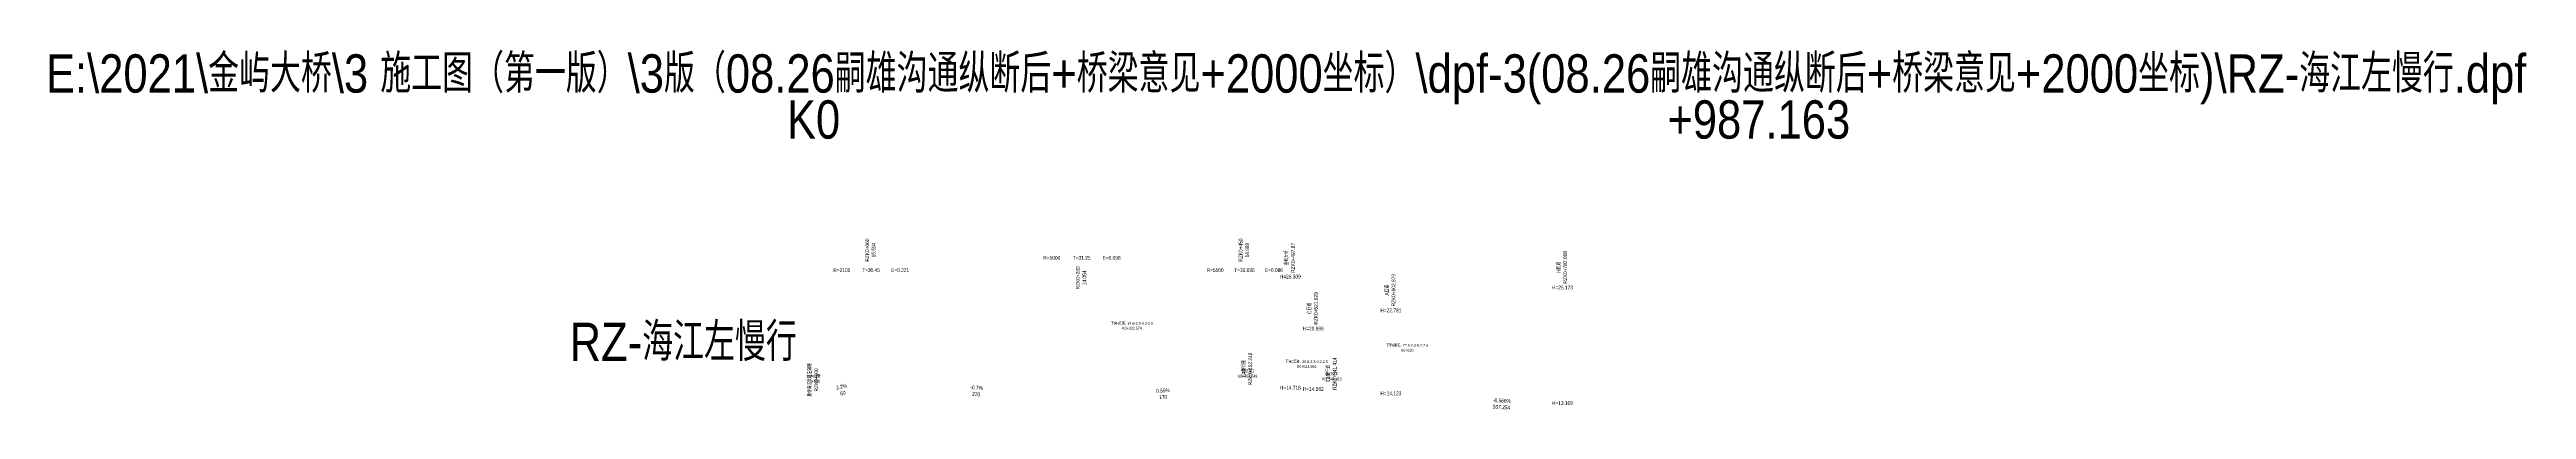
# Model space of a CAD drawing. Extents: x 0 to 558779, y 0 to 2762081.
# Drawn here: x 540146 to 542733, y 2756517 to 2756892 of the extents above; entities that cross this region are included whole.
import ezdxf
from ezdxf.enums import TextEntityAlignment as Align

# ---------------------------------------------------------------- set-up
doc = ezdxf.new("R2010")
doc.units = 0
doc.header["$LTSCALE"] = 20
doc.linetypes.add('HIDDEN', pattern=[0.375, 0.25, -0.125])
for name, color, linetype in [('BcSta', 7, 'Continuous'), ('CtrlPt', 7, 'Continuous'), ('ZdmBz-RZ-海江左慢行', 3, 'Continuous'), ('ZdsjName', 7, 'Continuous')]:
    doc.layers.add(name, color=color, linetype=linetype)
doc.styles.get("Standard").update_dxf_attribs({"font": 'fsdb_e.shx', "width": 0.7, "bigfont": 'hzdx.shx'})

msp = doc.modelspace()

# ---------------------------------------------------------------- texts
at = {"layer": 'BcSta', "color": 8, "width": 0.85}
for s, p in [('K0', (540944.15, 2756787.409)), ('+987.163', (541931.313, 2756787.409))]:
    msp.add_text(s, height=40, dxfattribs=at).set_placement(p, align=Align.BOTTOM_CENTER)
at = {"layer": 'CtrlPt', "color": 3, "width": 0.75}
for s, p in [('下穿H匝道，24.8-2.3-0.2-2.5', (541276.724, 2756604.309)), ('下穿C匝道，20.8-2.3-0.2-2.5', (541459.141, 2756564.309)), ('下穿A匝道，22.5-2.3-0.2-2.5', (541564.15, 2756581.309)), ('2.2%上坡', (540944.15, 2756549.049)), ('TB交叉口', (541397.399, 2756554.339)), ('TA交叉口', (541485.563, 2756551.419))]:
    msp.add_text(s, height=3, dxfattribs=at).set_placement(p, align=Align.BOTTOM_CENTER)
for s, p in [('K0+332.574', (541276.724, 2756603.109)), ('K0+620', (541564.15, 2756580.109)), ('K0+000', (540944.15, 2756547.849)), ('K0+453.249', (541397.399, 2756553.139)), ('K0+514.991', (541459.141, 2756563.109)), ('K0+541.413', (541485.563, 2756550.219))]:
    msp.add_text(s, height=3, dxfattribs=at).set_placement(p, align=Align.TOP_CENTER)
at = {"layer": 'ZdmBz-RZ-海江左慢行', "linetype": 'HIDDEN', "width": 0.75001}
for s, p in [('RZK0+060', (541003.35, 2756683.154)), ('RZK0+450', (541393.35, 2756683.154)), ('RZK0+280', (541223.35, 2756654.154))]:
    msp.add_text(s, height=4, rotation=90, dxfattribs=at).set_placement(p, align=Align.BOTTOM_CENTER)
for s, p in [('15.594', (541004.95, 2756683.154)), ('14.989', (541394.95, 2756683.154)), ('14.054', (541224.95, 2756654.154))]:
    msp.add_text(s, height=4, rotation=90, dxfattribs=at).set_placement(p, align=Align.TOP_CENTER)
for s, p in [('R=5000', (541192.9, 2756675.054)), ('T=31.25', (541224.15, 2756675.054)), ('E=0.098', (541255.4, 2756675.054)), ('R=2100', (540973.7, 2756662.254)), ('T=30.45', (541004.15, 2756662.254)), ('E=0.221', (541034.6, 2756662.254)), ('R=5500', (541363.454, 2756662.254)), ('T=30.696', (541394.15, 2756662.254)), ('E=0.086', (541424.846, 2756662.254))]:
    msp.add_text(s, height=4, dxfattribs=at).set_placement(p, align=Align.MIDDLE_CENTER)
at = {"layer": 'ZdmBz-RZ-海江左慢行', "width": 0.75001}
for s, rotation, p in [('金屿大桥', 90, (541441.22, 2756674.999)), ('A匝道', 90, (541546.229, 2756641.219)), ('H匝道', 90, (541725.418, 2756665.139)), ('C匝道', 90, (541465.179, 2756622.289)), ('顺接海江大道左辅路', 90, (540943.35, 2756547.649)), ('2.2%', 12.407419, (540973.978, 2756537.53)), ('-0.7%', 355.995827, (541114.206, 2756536.447)), ('TA慢行道', 90, (541396.598, 2756559.115)), ('TB慢行道', 90, (541484.764, 2756554.123)), ('0.55%', 3.148096, (541309.106, 2756533.423)), ('-0.566%', 356.759301, (541662.822, 2756522.888))]:
    msp.add_text(s, height=4, rotation=rotation, dxfattribs=at).set_placement(p, align=Align.BOTTOM_CENTER)
for s, rotation, p in [('RZK0+497.87', 90, (541442.82, 2756674.999)), ('RZK0+782.068', 90, (541727.018, 2756665.139)), ('RZK0+602.879', 90, (541547.829, 2756641.219)), ('RZK0+521.829', 90, (541466.779, 2756622.289)), ('RZK0+453.248', 90, (541398.198, 2756559.115)), ('RZK0+541.414', 90, (541486.364, 2756554.123)), ('RZK0+000', 90, (540944.95, 2756547.649)), ('60', 12.407419, (540974.322, 2756535.968)), ('220', 355.995827, (541114.094, 2756534.851)), ('170', 3.148096, (541309.194, 2756531.825)), ('537.254', 356.759301, (541662.732, 2756521.29))]:
    msp.add_text(s, height=4, rotation=rotation, dxfattribs=at).set_placement(p, align=Align.TOP_CENTER)
for s, p in [('H=26.309', (541442.02, 2756655.499)), ('H=25.173', (541726.218, 2756644.139)), ('H=22.781', (541547.029, 2756620.219)), ('H=20.888', (541465.979, 2756601.289)), ('H=14.718', (541442.02, 2756539.589)), ('H=14.582', (541465.979, 2756538.232)), ('H=14.123', (541547.029, 2756533.643)), ('H=13.109', (541726.218, 2756523.497))]:
    msp.add_text(s, height=4, dxfattribs=at).set_placement(p, align=Align.MIDDLE_CENTER)
at = {"layer": 'ZdsjName', "color": 3, "width": 0.85}
msp.add_text('E:\\2021\\金屿大桥\\3 施工图（第一版）\\3版（08.26嗣雄沟通纵断后+桥梁意见+2000坐标）\\dpf-3(08.26嗣雄沟通纵断后+桥梁意见+2000坐标)\\RZ-海江左慢行.dpf', height=40, dxfattribs=at).set_placement((541437.731, 2756835.409), align=Align.BOTTOM_CENTER)
msp.add_text('RZ-海江左慢行', height=40, dxfattribs=at).set_placement((540926.65, 2756587.409), align=Align.MIDDLE_RIGHT)

doc.saveas('drawing.dxf')
